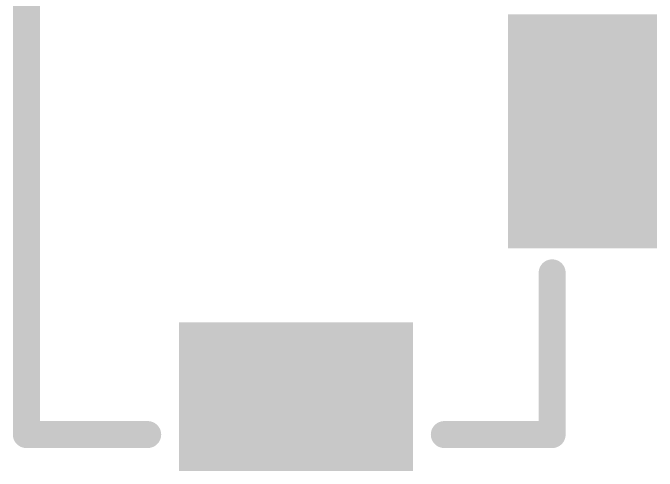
# Model space of a CAD drawing. Header units: millimetres. Extents: x 14 to 185, y 20 to 238.
# Drawn here: x 68.33 to 74.39, y 92.09 to 96.41 of the extents above; entities that cross this region are included whole.
import ezdxf

# ---------------------------------------------------------------- set-up
doc = ezdxf.new("R2010")
doc.units = ezdxf.units.MM
for name, color, linetype in [('BottomLayer', 5, 'Continuous'), ('BottomOverlay', 54, 'Continuous'), ('BottomSolder', 6, 'Continuous'), ('MultiLayer', 9, 'Continuous'), ('PadHoleLayer', 156, 'Continuous'), ('TopLayer', 1, 'Continuous'), ('TopSolder', 216, 'Continuous')]:
    doc.layers.add(name, color=color, linetype=linetype)

# ---------------------------------------------------------------- blocks, each defined once
blk = doc.blocks.new('CUI_PJ_031CH_B_13')
at = {"layer": 'BottomLayer'}
for points in [[(1, 5.6), (-1, 5.6), (1, 4.4), (-1, 4.4)], [(2.1, 3.5), (2.1, 1.5), (3.3, 3.5), (3.3, 1.5)], [(-1, -0.6), (1, -0.6), (-1, 0.6), (1, 0.6)]]:
    blk.add_solid(points, dxfattribs=at)
at = {"layer": 'BottomOverlay', "const_width": 0.254}
for points in [[(-2.54, -0.3572), (-2.54, 11.1998)], [(-2.54, 11.1998), (2.413, 11.1998)], [(2.413, 3.8338), (2.413, 11.1998)], [(-2.54, 9.2948), (2.413, 9.2948)], [(2.413, -0.3572), (2.413, 1.1668)], [(-2.54, -0.3572), (-2.286, -0.3572)], [(-2.286, -0.3572), (-1.397, -0.3572)], [(1.397, -0.3572), (2.413, -0.3572)]]:
    blk.add_lwpolyline(points, dxfattribs=at)
at = {"layer": 'BottomOverlay', "const_width": 0.127}
for points in [[(-2.6035, 11.1998, 1), (-2.4765, 11.1998, 1)], [(-2.6035, 11.1998, 1), (-2.4765, 11.1998, 1)], [(2.3495, 11.1998, 1), (2.4765, 11.1998, 1)], [(2.3495, 11.1998, 1), (2.4765, 11.1998, 1)], [(-2.6035, 9.2948, 1), (-2.4765, 9.2948, 1)], [(2.3495, 9.2948, 1), (2.4765, 9.2948, 1)], [(2.3495, 3.8338, 1), (2.4765, 3.8338, 1)], [(2.3495, 1.1668, 1), (2.4765, 1.1668, 1)], [(-2.6035, -0.3572, 1), (-2.4765, -0.3572, 1)], [(-2.6035, -0.3572, 1), (-2.4765, -0.3572, 1)], [(-2.3495, -0.3572, 1), (-2.2225, -0.3572, 1)], [(-2.3495, -0.3572, 1), (-2.2225, -0.3572, 1)], [(-1.4605, -0.3572, 1), (-1.3335, -0.3572, 1)], [(1.3335, -0.3572, 1), (1.4605, -0.3572, 1)], [(2.3495, -0.3572, 1), (2.4765, -0.3572, 1)], [(2.3495, -0.3572, 1), (2.4765, -0.3572, 1)]]:
    blk.add_lwpolyline(points, format="xyb", close=True, dxfattribs=at)
at = {"layer": 'BottomSolder'}
for points in [[(1.1016, 5.7016), (-1.1016, 5.7016), (1.1016, 4.2984), (-1.1016, 4.2984)], [(1.9984, 3.6016), (1.9984, 1.3984), (3.4016, 3.6016), (3.4016, 1.3984)], [(-1.1016, -0.7016), (1.1016, -0.7016), (-1.1016, 0.7016), (1.1016, 0.7016)]]:
    blk.add_solid(points, dxfattribs=at)
at = {"layer": 'MultiLayer'}
for points in [[(1, 5.6), (-1, 5.6), (1, 4.4), (-1, 4.4)], [(2.1, 3.5), (2.1, 1.5), (3.3, 3.5), (3.3, 1.5)], [(-1, -0.6), (1, -0.6), (-1, 0.6), (1, 0.6)]]:
    blk.add_solid(points, dxfattribs=at)
at = {"layer": 'PadHoleLayer', "const_width": 0.2}
for points in [[(0.65, 4.7), (-0.65, 4.7), (-0.65, 5.3), (0.65, 5.3)], [(3, 3.15), (3, 1.85), (2.4, 1.85), (2.4, 3.15)], [(-0.65, 0.3), (0.65, 0.3), (0.65, -0.3), (-0.65, -0.3)]]:
    blk.add_lwpolyline(points, close=True, dxfattribs=at)
at = {"layer": 'TopLayer'}
for points in [[(1, 5.6), (-1, 5.6), (1, 4.4), (-1, 4.4)], [(2.1, 3.5), (2.1, 1.5), (3.3, 3.5), (3.3, 1.5)], [(-1, -0.6), (1, -0.6), (-1, 0.6), (1, 0.6)]]:
    blk.add_solid(points, dxfattribs=at)
at = {"layer": 'TopSolder'}
for points in [[(1.1016, 5.7016), (-1.1016, 5.7016), (1.1016, 4.2984), (-1.1016, 4.2984)], [(1.9984, 3.6016), (1.9984, 1.3984), (3.4016, 3.6016), (3.4016, 1.3984)], [(-1.1016, -0.7016), (1.1016, -0.7016), (-1.1016, 0.7016), (1.1016, 0.7016)]]:
    blk.add_solid(points, dxfattribs=at)

msp = doc.modelspace()

# ---------------------------------------------------------------- block references
at = {"rotation": 360}
msp.add_blockref('CUI_PJ_031CH_B_13', (70.993, 92.79), dxfattribs=at)

doc.saveas('drawing.dxf')
